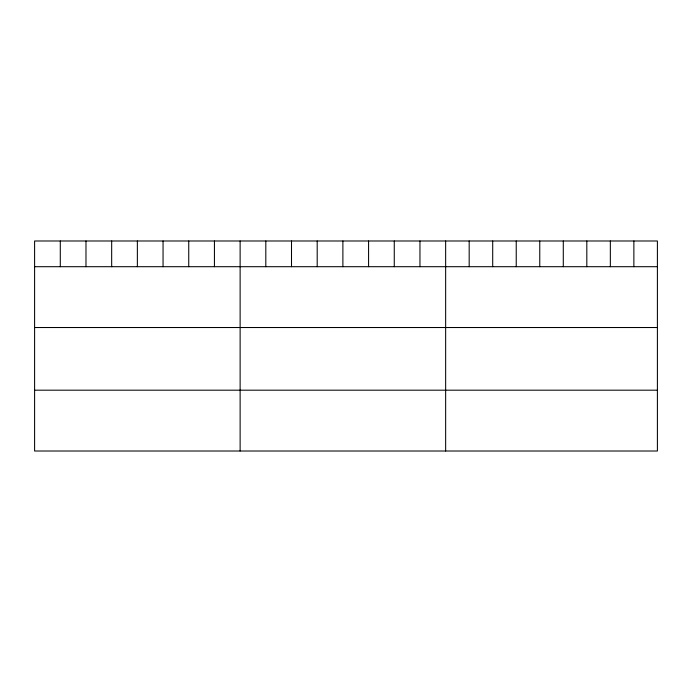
<?xml version="1.0" encoding="UTF-8"?>
<svg xmlns="http://www.w3.org/2000/svg" width="692" height="692" viewBox="0 0 692 692"><rect width="100%" height="100%" fill="white"/><g stroke="black" fill="none" stroke-linecap="round" stroke-linejoin="round"><path stroke-width="1.04" d="M657.4 266.697L657.4 451.011L34.6 451.011L34.6 240.989L657.4 240.989L657.4 266.697L34.6 266.697M34.6 327.524L657.4 327.524M34.6 390.184L657.4 390.184M633.872 240.989L633.872 266.697M610.344 240.989L610.344 266.697M586.816 240.989L586.816 266.697M563.288 240.989L563.288 266.697M539.76 240.989L539.76 266.697M516.232 240.989L516.232 266.697M492.704 240.989L492.704 266.697M469.176 240.989L469.176 266.697M445.648 240.989L445.648 451.011M419.957 240.989L419.957 266.697M394.267 240.989L394.267 266.697M368.577 240.989L368.577 266.697M342.886 240.989L342.886 266.697M317.195 240.989L317.195 266.697M291.505 240.989L291.505 266.697M265.815 240.989L265.815 266.697M240.124 240.989L240.124 451.011M214.434 240.989L214.434 266.697M188.743 240.989L188.743 266.697M163.053 240.989L163.053 266.697M137.362 240.989L137.362 266.697M111.671 240.989L111.671 266.697M85.981 240.989L85.981 266.697M60.291 240.989L60.291 266.697"/></g></svg>
